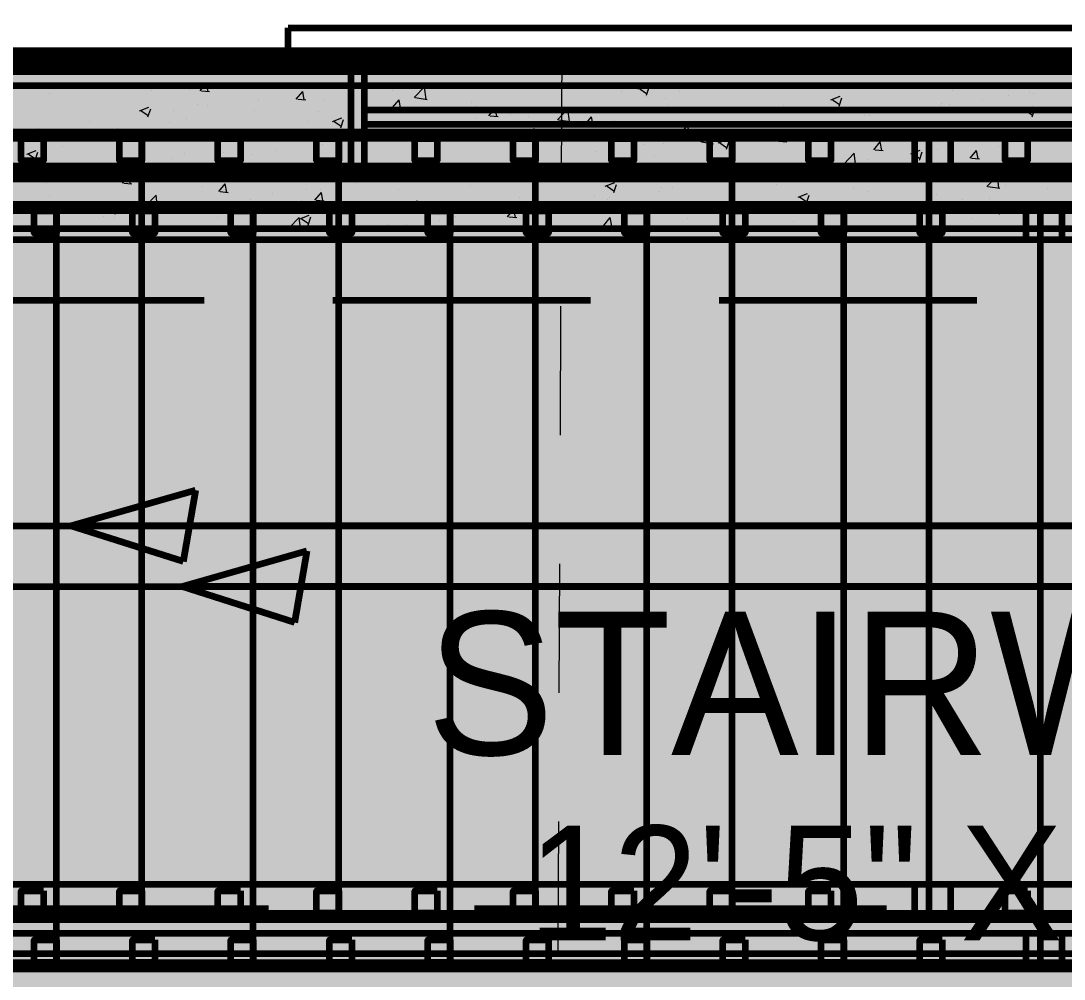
# Model space of a CAD drawing. Header units: inches. Extents: x -355 to 955, y -237 to 947.
# Drawn here: x 372.5 to 430.8, y 344.3 to 397.8 of the extents above; entities that cross this region are included whole.
import ezdxf

# ---------------------------------------------------------------- set-up
doc = ezdxf.new("R2010")
doc.units = ezdxf.units.IN
doc.header["$LTSCALE"] = 96
doc.header["$MEASUREMENT"] = 0
for name, pattern in [('Dash', [0.225, 0.15, -0.075]), ('Dot', [0.15, 0.075, -0.075]), ('ISO08W100', [0.96, 0.48, -0.12, 0.24, -0.12])]:
    doc.linetypes.add(name, pattern=pattern)
for name, color, linetype, lineweight, true_color in [('Cameras-3', 7, 'Continuous', 0, 0x004080), ('Casings_ Exterior-3', 7, 'Continuous', 158, 0x000000), ('Footings-0', 7, 'Dash', 211, 0x000000), ('Room Labels-3', 7, 'Continuous', 158, 0x004080), ('Stairs & Ramps-1', 7, 'Continuous', 211, 0x000000), ('Stairs & Ramps-2', 7, 'Continuous', 211, 0x000000), ('Stairs & Ramps-3', 7, 'Continuous', 211, 0x000000), ('Stairs & Ramps_ Up_Down Arrows-1', 7, 'Continuous', 158, 0x000080), ('Stairs & Ramps_ Up_Down Arrows-2', 7, 'Continuous', 158, 0x000080), ('Stairs & Ramps_ Up_Down Arrows-3', 7, 'Continuous', 158, 0x000080), ('Walls_  Foundation-0', 7, 'Continuous', 211, 0x000000), ('Walls_  Invisible-2', 7, 'ISO08W100', 158, 0x4b4b4b), ('Walls_  Normal-1', 7, 'Continuous', 211, 0x000000), ('Walls_  Normal-2', 7, 'Continuous', 211, 0x000000), ('Walls_  Normal-3', 7, 'Continuous', 211, 0x000000), ('Windows-3', 7, 'Continuous', 158, 0x4b4b4b)]:
    doc.layers.add(name, color=color, linetype=linetype, lineweight=lineweight, true_color=true_color)

msp = doc.modelspace()

# ---------------------------------------------------------------- linework, layer by layer
at = {"layer": 'Cameras-3', "linetype": 'Dot', "transparency": 33554687}
msp.add_line((405.065, 929.077), (401.965, 218.589), dxfattribs=at)
at = {"layer": 'Casings_ Exterior-3', "transparency": 33554687}
for p, q in [((387.453, 395.438), (387.453, 397.438)), ((387.453, 397.438), (472, 397.438))]:
    msp.add_line(p, q, dxfattribs=at)
at = {"layer": 'Footings-0', "transparency": 33554687}
msp.add_line((65.947, 382.219), (641.947, 382.219), dxfattribs=at)
at = {"layer": 'Stairs & Ramps-1', "color": 18, "true_color": 0x000000, "transparency": 33554687}
for p, q in [((374.5, 387.219), (363.5, 387.219)), ((385.5, 387.219), (374.5, 387.219)), ((374.5, 345.219), (374.5, 387.219)), ((396.5, 387.219), (385.5, 387.219)), ((385.5, 345.219), (385.5, 387.219)), ((407.5, 387.219), (396.5, 387.219)), ((396.5, 345.219), (396.5, 387.219)), ((418.5, 387.219), (407.5, 387.219)), ((407.5, 345.219), (407.5, 387.219)), ((429.5, 387.219), (418.5, 387.219)), ((418.5, 345.219), (418.5, 387.219)), ((440.5, 387.219), (429.5, 387.219)), ((429.5, 345.219), (429.5, 387.219)), ((363.5, 345.219), (374.5, 345.219)), ((374.5, 345.219), (385.5, 345.219)), ((385.5, 345.219), (396.5, 345.219)), ((396.5, 345.219), (407.5, 345.219)), ((407.5, 345.219), (418.5, 345.219)), ((418.5, 345.219), (429.5, 345.219)), ((429.5, 345.219), (440.5, 345.219))]:
    msp.add_line(p, q, dxfattribs=at)
for points in [[(507.7, 385.594), (341.5, 385.594), (341.5, 387.594), (507.7, 387.594)], [(374.5, 387.219), (374.5, 385.969), (373.25, 385.969), (373.25, 387.219)], [(380, 387.219), (380, 385.969), (378.75, 385.969), (378.75, 387.219)], [(385.5, 387.219), (385.5, 385.969), (384.25, 385.969), (384.25, 387.219)], [(391, 387.219), (391, 385.969), (389.75, 385.969), (389.75, 387.219)], [(396.5, 387.219), (396.5, 385.969), (395.25, 385.969), (395.25, 387.219)], [(402, 387.219), (402, 385.969), (400.75, 385.969), (400.75, 387.219)], [(407.5, 387.219), (407.5, 385.969), (406.25, 385.969), (406.25, 387.219)], [(413, 387.219), (413, 385.969), (411.75, 385.969), (411.75, 387.219)], [(418.5, 387.219), (418.5, 385.969), (417.25, 385.969), (417.25, 387.219)], [(424, 387.219), (424, 385.969), (422.75, 385.969), (422.75, 387.219)], [(428.7, 385.594), (428.7, 387.594), (430.7, 387.594), (430.7, 385.594)], [(507.7, 344.844), (341.5, 344.844), (341.5, 346.844), (507.7, 346.844)], [(374.5, 346.469), (374.5, 345.219), (373.25, 345.219), (373.25, 346.469)], [(380, 346.469), (380, 345.219), (378.75, 345.219), (378.75, 346.469)], [(385.5, 346.469), (385.5, 345.219), (384.25, 345.219), (384.25, 346.469)], [(391, 346.469), (391, 345.219), (389.75, 345.219), (389.75, 346.469)], [(396.5, 346.469), (396.5, 345.219), (395.25, 345.219), (395.25, 346.469)], [(402, 346.469), (402, 345.219), (400.75, 345.219), (400.75, 346.469)], [(407.5, 346.469), (407.5, 345.219), (406.25, 345.219), (406.25, 346.469)], [(413, 346.469), (413, 345.219), (411.75, 345.219), (411.75, 346.469)], [(418.5, 346.469), (418.5, 345.219), (417.25, 345.219), (417.25, 346.469)], [(424, 346.469), (424, 345.219), (422.75, 345.219), (422.75, 346.469)], [(430.7, 346.844), (430.7, 344.844), (428.7, 344.844), (428.7, 346.844)]]:
    msp.add_lwpolyline(points, close=True, dxfattribs=at)
at = {"layer": 'Stairs & Ramps-1', "color": 7, "true_color": 0xffffff, "transparency": 33554623}
for points in [[(507.7, 387.594), (507.7, 385.594), (507.7, 387.594), (341.5, 385.594)], [(507.7, 387.594), (341.5, 385.594), (507.7, 387.594), (341.5, 387.594)], [(373.25, 387.219), (374.5, 387.219), (373.25, 387.219), (373.25, 385.969)], [(374.5, 387.219), (374.5, 385.969), (374.5, 387.219), (373.25, 385.969)], [(378.75, 387.219), (380, 387.219), (378.75, 387.219), (378.75, 385.969)], [(380, 387.219), (380, 385.969), (380, 387.219), (378.75, 385.969)], [(384.25, 387.219), (385.5, 387.219), (384.25, 387.219), (384.25, 385.969)], [(385.5, 387.219), (385.5, 385.969), (385.5, 387.219), (384.25, 385.969)], [(389.75, 387.219), (391, 387.219), (389.75, 387.219), (389.75, 385.969)], [(391, 387.219), (391, 385.969), (391, 387.219), (389.75, 385.969)], [(395.25, 387.219), (396.5, 387.219), (395.25, 387.219), (395.25, 385.969)], [(396.5, 387.219), (396.5, 385.969), (396.5, 387.219), (395.25, 385.969)], [(400.75, 387.219), (402, 387.219), (400.75, 387.219), (400.75, 385.969)], [(402, 387.219), (402, 385.969), (402, 387.219), (400.75, 385.969)], [(406.25, 387.219), (407.5, 387.219), (406.25, 387.219), (406.25, 385.969)], [(407.5, 387.219), (407.5, 385.969), (407.5, 387.219), (406.25, 385.969)], [(411.75, 387.219), (413, 387.219), (411.75, 387.219), (411.75, 385.969)], [(413, 387.219), (413, 385.969), (413, 387.219), (411.75, 385.969)], [(417.25, 387.219), (418.5, 387.219), (417.25, 387.219), (417.25, 385.969)], [(418.5, 387.219), (418.5, 385.969), (418.5, 387.219), (417.25, 385.969)], [(422.75, 387.219), (424, 387.219), (422.75, 387.219), (422.75, 385.969)], [(424, 387.219), (424, 385.969), (424, 387.219), (422.75, 385.969)], [(430.7, 385.594), (428.7, 385.594), (430.7, 385.594), (430.7, 387.594)], [(428.7, 385.594), (428.7, 387.594), (428.7, 385.594), (430.7, 387.594)], [(507.7, 346.844), (507.7, 344.844), (507.7, 346.844), (341.5, 344.844)], [(507.7, 346.844), (341.5, 344.844), (507.7, 346.844), (341.5, 346.844)], [(373.25, 346.469), (374.5, 346.469), (373.25, 346.469), (373.25, 345.219)], [(374.5, 346.469), (374.5, 345.219), (374.5, 346.469), (373.25, 345.219)], [(378.75, 346.469), (380, 346.469), (378.75, 346.469), (378.75, 345.219)], [(380, 346.469), (380, 345.219), (380, 346.469), (378.75, 345.219)], [(384.25, 346.469), (385.5, 346.469), (384.25, 346.469), (384.25, 345.219)], [(385.5, 346.469), (385.5, 345.219), (385.5, 346.469), (384.25, 345.219)], [(389.75, 346.469), (391, 346.469), (389.75, 346.469), (389.75, 345.219)], [(391, 346.469), (391, 345.219), (391, 346.469), (389.75, 345.219)], [(395.25, 346.469), (396.5, 346.469), (395.25, 346.469), (395.25, 345.219)], [(396.5, 346.469), (396.5, 345.219), (396.5, 346.469), (395.25, 345.219)], [(400.75, 346.469), (402, 346.469), (400.75, 346.469), (400.75, 345.219)], [(402, 346.469), (402, 345.219), (402, 346.469), (400.75, 345.219)], [(406.25, 346.469), (407.5, 346.469), (406.25, 346.469), (406.25, 345.219)], [(407.5, 346.469), (407.5, 345.219), (407.5, 346.469), (406.25, 345.219)], [(411.75, 346.469), (413, 346.469), (411.75, 346.469), (411.75, 345.219)], [(413, 346.469), (413, 345.219), (413, 346.469), (411.75, 345.219)], [(417.25, 346.469), (418.5, 346.469), (417.25, 346.469), (417.25, 345.219)], [(418.5, 346.469), (418.5, 345.219), (418.5, 346.469), (417.25, 345.219)], [(422.75, 346.469), (424, 346.469), (422.75, 346.469), (422.75, 345.219)], [(424, 346.469), (424, 345.219), (424, 346.469), (422.75, 345.219)], [(428.7, 346.844), (430.7, 346.844), (428.7, 346.844), (428.7, 344.844)], [(430.7, 346.844), (430.7, 344.844), (430.7, 346.844), (428.7, 344.844)]]:
    msp.add_solid(points, dxfattribs=at)
at = {"layer": 'Stairs & Ramps-1', "color": 7, "true_color": 0xffffff, "transparency": 33554687}
for points in [[(363.5, 345.219), (363.5, 387.219), (374.5, 345.219), (374.5, 387.219)], [(374.5, 345.219), (374.5, 387.219), (385.5, 345.219), (385.5, 387.219)], [(385.5, 345.219), (385.5, 387.219), (396.5, 345.219), (396.5, 387.219)], [(396.5, 345.219), (396.5, 387.219), (407.5, 345.219), (407.5, 387.219)], [(407.5, 345.219), (407.5, 387.219), (418.5, 345.219), (418.5, 387.219)], [(418.5, 345.219), (418.5, 387.219), (429.5, 345.219), (429.5, 387.219)], [(429.5, 345.219), (429.5, 387.219), (440.5, 345.219), (440.5, 387.219)]]:
    msp.add_solid(points, dxfattribs=at)
at = {"layer": 'Stairs & Ramps-2', "color": 18, "true_color": 0x000000, "transparency": 33554687}
for p, q in [((379.275, 391.25), (368.275, 391.25)), ((390.275, 391.25), (379.275, 391.25)), ((379.275, 347.969), (379.275, 391.25)), ((401.275, 391.25), (390.275, 391.25)), ((390.275, 347.969), (390.275, 391.25)), ((412.275, 391.25), (401.275, 391.25)), ((401.275, 347.969), (401.275, 391.25)), ((423.275, 391.25), (412.275, 391.25)), ((412.275, 347.969), (412.275, 391.25)), ((434.275, 391.25), (423.275, 391.25)), ((423.275, 347.969), (423.275, 391.25)), ((374.5, 387.219), (363.5, 387.219)), ((385.5, 387.219), (374.5, 387.219)), ((374.5, 348.218), (374.5, 387.219)), ((396.5, 387.219), (385.5, 387.219)), ((385.5, 348.218), (385.5, 387.219)), ((407.5, 387.219), (396.5, 387.219)), ((396.5, 348.218), (396.5, 387.219)), ((418.5, 387.219), (407.5, 387.219)), ((407.5, 348.218), (407.5, 387.219)), ((429.5, 387.219), (418.5, 387.219)), ((418.5, 348.218), (418.5, 387.219)), ((440.5, 387.219), (429.5, 387.219)), ((429.5, 348.218), (429.5, 387.219)), ((368.275, 347.969), (379.275, 347.969)), ((379.275, 347.969), (390.275, 347.969)), ((390.275, 347.969), (401.275, 347.969)), ((401.275, 347.969), (412.275, 347.969)), ((412.275, 347.969), (423.275, 347.969)), ((423.275, 347.969), (434.275, 347.969))]:
    msp.add_line(p, q, dxfattribs=at)
for points in [[(501.475, 389.625), (346.275, 389.625), (346.275, 391.625), (501.475, 391.625)], [(422.475, 389.625), (422.475, 391.625), (424.475, 391.625), (424.475, 389.625)], [(373.775, 391.25), (373.775, 390), (372.525, 390), (372.525, 391.25)], [(379.275, 391.25), (379.275, 390), (378.025, 390), (378.025, 391.25)], [(384.775, 391.25), (384.775, 390), (383.525, 390), (383.525, 391.25)], [(390.275, 391.25), (390.275, 390), (389.025, 390), (389.025, 391.25)], [(395.775, 391.25), (395.775, 390), (394.525, 390), (394.525, 391.25)], [(401.275, 391.25), (401.275, 390), (400.025, 390), (400.025, 391.25)], [(406.775, 391.25), (406.775, 390), (405.525, 390), (405.525, 391.25)], [(412.275, 391.25), (412.275, 390), (411.025, 390), (411.025, 391.25)], [(417.775, 391.25), (417.775, 390), (416.525, 390), (416.525, 391.25)], [(428.775, 391.25), (428.775, 390), (427.525, 390), (427.525, 391.25)], [(374.5, 387.219), (374.5, 385.969), (373.25, 385.969), (373.25, 387.219)], [(380, 387.219), (380, 385.969), (378.75, 385.969), (378.75, 387.219)], [(385.5, 387.219), (385.5, 385.969), (384.25, 385.969), (384.25, 387.219)], [(391, 387.219), (391, 385.969), (389.75, 385.969), (389.75, 387.219)], [(396.5, 387.219), (396.5, 385.969), (395.25, 385.969), (395.25, 387.219)], [(402, 387.219), (402, 385.969), (400.75, 385.969), (400.75, 387.219)], [(407.5, 387.219), (407.5, 385.969), (406.25, 385.969), (406.25, 387.219)], [(413, 387.219), (413, 385.969), (411.75, 385.969), (411.75, 387.219)], [(418.5, 387.219), (418.5, 385.969), (417.25, 385.969), (417.25, 387.219)], [(424, 387.219), (424, 385.969), (422.75, 385.969), (422.75, 387.219)], [(428.7, 385.594), (428.7, 387.594), (430.7, 387.594), (430.7, 385.594)], [(501.475, 347.594), (346.275, 347.594), (346.275, 349.594), (501.475, 349.594)], [(424.475, 349.594), (424.475, 347.594), (422.475, 347.594), (422.475, 349.594)], [(373.775, 349.219), (373.775, 347.969), (372.525, 347.969), (372.525, 349.219)], [(379.275, 349.219), (379.275, 347.969), (378.025, 347.969), (378.025, 349.219)], [(384.775, 349.219), (384.775, 347.969), (383.525, 347.969), (383.525, 349.219)], [(390.275, 349.219), (390.275, 347.969), (389.025, 347.969), (389.025, 349.219)], [(395.775, 349.219), (395.775, 347.969), (394.525, 347.969), (394.525, 349.219)], [(401.275, 349.219), (401.275, 347.969), (400.025, 347.969), (400.025, 349.219)], [(406.775, 349.219), (406.775, 347.969), (405.525, 347.969), (405.525, 349.219)], [(412.275, 349.219), (412.275, 347.969), (411.025, 347.969), (411.025, 349.219)], [(417.775, 349.219), (417.775, 347.969), (416.525, 347.969), (416.525, 349.219)], [(428.775, 349.219), (428.775, 347.969), (427.525, 347.969), (427.525, 349.219)]]:
    msp.add_lwpolyline(points, close=True, dxfattribs=at)
for points in [[(342.2, 387.594), (478.501, 387.594)], [(478.501, 385.594), (342.2, 385.594)]]:
    msp.add_lwpolyline(points, dxfattribs=at)
at = {"layer": 'Stairs & Ramps-2', "color": 7, "true_color": 0xffffff, "transparency": 33554623}
for points in [[(501.475, 391.625), (501.475, 389.625), (501.475, 391.625), (346.275, 389.625)], [(501.475, 391.625), (346.275, 389.625), (501.475, 391.625), (346.275, 391.625)], [(424.475, 389.625), (422.475, 389.625), (424.475, 389.625), (424.475, 391.625)], [(422.475, 389.625), (422.475, 391.625), (422.475, 389.625), (424.475, 391.625)], [(372.525, 391.25), (373.775, 391.25), (372.525, 391.25), (372.525, 390)], [(373.775, 391.25), (373.775, 390), (373.775, 391.25), (372.525, 390)], [(378.025, 391.25), (379.275, 391.25), (378.025, 391.25), (378.025, 390)], [(379.275, 391.25), (379.275, 390), (379.275, 391.25), (378.025, 390)], [(383.525, 391.25), (384.775, 391.25), (383.525, 391.25), (383.525, 390)], [(384.775, 391.25), (384.775, 390), (384.775, 391.25), (383.525, 390)], [(389.025, 391.25), (390.275, 391.25), (389.025, 391.25), (389.025, 390)], [(390.275, 391.25), (390.275, 390), (390.275, 391.25), (389.025, 390)], [(394.525, 391.25), (395.775, 391.25), (394.525, 391.25), (394.525, 390)], [(395.775, 391.25), (395.775, 390), (395.775, 391.25), (394.525, 390)], [(400.025, 391.25), (401.275, 391.25), (400.025, 391.25), (400.025, 390)], [(401.275, 391.25), (401.275, 390), (401.275, 391.25), (400.025, 390)], [(405.525, 391.25), (406.775, 391.25), (405.525, 391.25), (405.525, 390)], [(406.775, 391.25), (406.775, 390), (406.775, 391.25), (405.525, 390)], [(411.025, 391.25), (412.275, 391.25), (411.025, 391.25), (411.025, 390)], [(412.275, 391.25), (412.275, 390), (412.275, 391.25), (411.025, 390)], [(416.525, 391.25), (417.775, 391.25), (416.525, 391.25), (416.525, 390)], [(417.775, 391.25), (417.775, 390), (417.775, 391.25), (416.525, 390)], [(427.525, 391.25), (428.775, 391.25), (427.525, 391.25), (427.525, 390)], [(428.775, 391.25), (428.775, 390), (428.775, 391.25), (427.525, 390)], [(478.501, 387.243), (342.2, 385.603), (478.501, 387.594), (342.2, 387.594)], [(478.501, 385.594), (342.2, 385.594), (478.501, 387.243), (342.2, 385.603)], [(373.25, 387.219), (374.5, 387.219), (373.25, 387.219), (373.25, 385.969)], [(374.5, 387.219), (374.5, 385.969), (374.5, 387.219), (373.25, 385.969)], [(378.75, 387.219), (380, 387.219), (378.75, 387.219), (378.75, 385.969)], [(380, 387.219), (380, 385.969), (380, 387.219), (378.75, 385.969)], [(384.25, 387.219), (385.5, 387.219), (384.25, 387.219), (384.25, 385.969)], [(385.5, 387.219), (385.5, 385.969), (385.5, 387.219), (384.25, 385.969)], [(389.75, 387.219), (391, 387.219), (389.75, 387.219), (389.75, 385.969)], [(391, 387.219), (391, 385.969), (391, 387.219), (389.75, 385.969)], [(395.25, 387.219), (396.5, 387.219), (395.25, 387.219), (395.25, 385.969)], [(396.5, 387.219), (396.5, 385.969), (396.5, 387.219), (395.25, 385.969)], [(400.75, 387.219), (402, 387.219), (400.75, 387.219), (400.75, 385.969)], [(402, 387.219), (402, 385.969), (402, 387.219), (400.75, 385.969)], [(406.25, 387.219), (407.5, 387.219), (406.25, 387.219), (406.25, 385.969)], [(407.5, 387.219), (407.5, 385.969), (407.5, 387.219), (406.25, 385.969)], [(411.75, 387.219), (413, 387.219), (411.75, 387.219), (411.75, 385.969)], [(413, 387.219), (413, 385.969), (413, 387.219), (411.75, 385.969)], [(417.25, 387.219), (418.5, 387.219), (417.25, 387.219), (417.25, 385.969)], [(418.5, 387.219), (418.5, 385.969), (418.5, 387.219), (417.25, 385.969)], [(422.75, 387.219), (424, 387.219), (422.75, 387.219), (422.75, 385.969)], [(424, 387.219), (424, 385.969), (424, 387.219), (422.75, 385.969)], [(430.7, 385.594), (428.7, 385.594), (430.7, 385.594), (430.7, 387.594)], [(428.7, 385.594), (428.7, 387.594), (428.7, 385.594), (430.7, 387.594)], [(501.475, 349.594), (501.475, 347.594), (501.475, 349.594), (346.275, 347.594)], [(501.475, 349.594), (346.275, 347.594), (501.475, 349.594), (346.275, 349.594)], [(422.475, 349.594), (424.475, 349.594), (422.475, 349.594), (422.475, 347.594)], [(424.475, 349.594), (424.475, 347.594), (424.475, 349.594), (422.475, 347.594)], [(372.525, 349.219), (373.775, 349.219), (372.525, 349.219), (372.525, 347.969)], [(373.775, 349.219), (373.775, 347.969), (373.775, 349.219), (372.525, 347.969)], [(378.025, 349.219), (379.275, 349.219), (378.025, 349.219), (378.025, 347.969)], [(379.275, 349.219), (379.275, 347.969), (379.275, 349.219), (378.025, 347.969)], [(383.525, 349.219), (384.775, 349.219), (383.525, 349.219), (383.525, 347.969)], [(384.775, 349.219), (384.775, 347.969), (384.775, 349.219), (383.525, 347.969)], [(389.025, 349.219), (390.275, 349.219), (389.025, 349.219), (389.025, 347.969)], [(390.275, 349.219), (390.275, 347.969), (390.275, 349.219), (389.025, 347.969)], [(394.525, 349.219), (395.775, 349.219), (394.525, 349.219), (394.525, 347.969)], [(395.775, 349.219), (395.775, 347.969), (395.775, 349.219), (394.525, 347.969)], [(400.025, 349.219), (401.275, 349.219), (400.025, 349.219), (400.025, 347.969)], [(401.275, 349.219), (401.275, 347.969), (401.275, 349.219), (400.025, 347.969)], [(405.525, 349.219), (406.775, 349.219), (405.525, 349.219), (405.525, 347.969)], [(406.775, 349.219), (406.775, 347.969), (406.775, 349.219), (405.525, 347.969)], [(411.025, 349.219), (412.275, 349.219), (411.025, 349.219), (411.025, 347.969)], [(412.275, 349.219), (412.275, 347.969), (412.275, 349.219), (411.025, 347.969)], [(416.525, 349.219), (417.775, 349.219), (416.525, 349.219), (416.525, 347.969)], [(417.775, 349.219), (417.775, 347.969), (417.775, 349.219), (416.525, 347.969)], [(427.525, 349.219), (428.775, 349.219), (427.525, 349.219), (427.525, 347.969)], [(428.775, 349.219), (428.775, 347.969), (428.775, 349.219), (427.525, 347.969)]]:
    msp.add_solid(points, dxfattribs=at)
at = {"layer": 'Stairs & Ramps-2', "color": 7, "true_color": 0xffffff, "transparency": 33554687}
for points in [[(368.275, 347.969), (368.275, 391.25), (379.275, 347.969), (379.275, 391.25)], [(379.275, 347.969), (379.275, 391.25), (390.275, 347.969), (390.275, 391.25)], [(390.275, 347.969), (390.275, 391.25), (401.275, 347.969), (401.275, 391.25)], [(401.275, 347.969), (401.275, 391.25), (412.275, 347.969), (412.275, 391.25)], [(412.275, 347.969), (412.275, 391.25), (423.275, 347.969), (423.275, 391.25)], [(423.275, 347.969), (423.275, 391.25), (434.275, 347.969), (434.275, 391.25)], [(363.5, 348.218), (363.5, 387.219), (374.5, 348.218), (374.5, 387.219)], [(374.5, 348.218), (374.5, 387.219), (385.5, 348.218), (385.5, 387.219)], [(385.5, 348.218), (385.5, 387.219), (396.5, 348.218), (396.5, 387.219)], [(396.5, 348.218), (396.5, 387.219), (407.5, 348.218), (407.5, 387.219)], [(407.5, 348.218), (407.5, 387.219), (418.5, 348.218), (418.5, 387.219)], [(418.5, 348.218), (418.5, 387.219), (429.5, 348.218), (429.5, 387.219)], [(429.5, 348.218), (429.5, 387.219), (440.5, 348.218), (440.5, 387.219)]]:
    msp.add_solid(points, dxfattribs=at)
at = {"layer": 'Stairs & Ramps-3', "color": 18, "true_color": 0x000000, "transparency": 33554687}
for p, q in [((379.275, 347.969), (379.275, 389.001)), ((390.275, 347.969), (390.275, 389.001)), ((401.275, 347.969), (401.275, 389.001)), ((412.275, 347.969), (412.275, 389.001)), ((423.275, 347.969), (423.275, 389.001)), ((368.275, 347.969), (379.275, 347.969)), ((379.275, 347.969), (390.275, 347.969)), ((390.275, 347.969), (401.275, 347.969)), ((401.275, 347.969), (412.275, 347.969)), ((412.275, 347.969), (423.275, 347.969)), ((423.275, 347.969), (434.275, 347.969))]:
    msp.add_line(p, q, dxfattribs=at)
msp.add_lwpolyline([(494.126, 347.594), (346.275, 347.594), (346.275, 349.594), (494.126, 349.594)], dxfattribs=at)
for points in [[(424.475, 349.594), (424.475, 347.594), (422.475, 347.594), (422.475, 349.594)], [(373.775, 349.219), (373.775, 347.969), (372.525, 347.969), (372.525, 349.219)], [(379.275, 349.219), (379.275, 347.969), (378.025, 347.969), (378.025, 349.219)], [(384.775, 349.219), (384.775, 347.969), (383.525, 347.969), (383.525, 349.219)], [(390.275, 349.219), (390.275, 347.969), (389.025, 347.969), (389.025, 349.219)], [(395.775, 349.219), (395.775, 347.969), (394.525, 347.969), (394.525, 349.219)], [(401.275, 349.219), (401.275, 347.969), (400.025, 347.969), (400.025, 349.219)], [(406.775, 349.219), (406.775, 347.969), (405.525, 347.969), (405.525, 349.219)], [(412.275, 349.219), (412.275, 347.969), (411.025, 347.969), (411.025, 349.219)], [(417.775, 349.219), (417.775, 347.969), (416.525, 347.969), (416.525, 349.219)], [(428.775, 349.219), (428.775, 347.969), (427.525, 347.969), (427.525, 349.219)]]:
    msp.add_lwpolyline(points, close=True, dxfattribs=at)
at = {"layer": 'Stairs & Ramps-3', "color": 7, "true_color": 0xffffff, "transparency": 33554687}
for points in [[(368.275, 347.969), (368.275, 389.001), (379.275, 347.969), (379.275, 389.001)], [(379.275, 347.969), (379.275, 389.001), (390.275, 347.969), (390.275, 389.001)], [(390.275, 347.969), (390.275, 389.001), (401.275, 347.969), (401.275, 389.001)], [(401.275, 347.969), (401.275, 389.001), (412.275, 347.969), (412.275, 389.001)], [(412.275, 347.969), (412.275, 389.001), (423.275, 347.969), (423.275, 389.001)], [(423.275, 347.969), (423.275, 389.001), (434.275, 347.969), (434.275, 389.001)]]:
    msp.add_solid(points, dxfattribs=at)
at = {"layer": 'Stairs & Ramps-3', "color": 7, "true_color": 0xffffff, "transparency": 33554623}
for points in [[(494.126, 349.5), (346.275, 347.594), (494.126, 349.594), (346.275, 349.594)], [(494.126, 347.594), (346.275, 347.594), (494.126, 347.594), (494.126, 349.5)], [(422.475, 349.594), (424.475, 349.594), (422.475, 349.594), (422.475, 347.594)], [(424.475, 349.594), (424.475, 347.594), (424.475, 349.594), (422.475, 347.594)], [(372.525, 349.219), (373.775, 349.219), (372.525, 349.219), (372.525, 347.969)], [(373.775, 349.219), (373.775, 347.969), (373.775, 349.219), (372.525, 347.969)], [(378.025, 349.219), (379.275, 349.219), (378.025, 349.219), (378.025, 347.969)], [(379.275, 349.219), (379.275, 347.969), (379.275, 349.219), (378.025, 347.969)], [(383.525, 349.219), (384.775, 349.219), (383.525, 349.219), (383.525, 347.969)], [(384.775, 349.219), (384.775, 347.969), (384.775, 349.219), (383.525, 347.969)], [(389.025, 349.219), (390.275, 349.219), (389.025, 349.219), (389.025, 347.969)], [(390.275, 349.219), (390.275, 347.969), (390.275, 349.219), (389.025, 347.969)], [(394.525, 349.219), (395.775, 349.219), (394.525, 349.219), (394.525, 347.969)], [(395.775, 349.219), (395.775, 347.969), (395.775, 349.219), (394.525, 347.969)], [(400.025, 349.219), (401.275, 349.219), (400.025, 349.219), (400.025, 347.969)], [(401.275, 349.219), (401.275, 347.969), (401.275, 349.219), (400.025, 347.969)], [(405.525, 349.219), (406.775, 349.219), (405.525, 349.219), (405.525, 347.969)], [(406.775, 349.219), (406.775, 347.969), (406.775, 349.219), (405.525, 347.969)], [(411.025, 349.219), (412.275, 349.219), (411.025, 349.219), (411.025, 347.969)], [(412.275, 349.219), (412.275, 347.969), (412.275, 349.219), (411.025, 347.969)], [(416.525, 349.219), (417.775, 349.219), (416.525, 349.219), (416.525, 347.969)], [(417.775, 349.219), (417.775, 347.969), (417.775, 349.219), (416.525, 347.969)], [(427.525, 349.219), (428.775, 349.219), (427.525, 349.219), (427.525, 347.969)], [(428.775, 349.219), (428.775, 347.969), (428.775, 349.219), (427.525, 347.969)]]:
    msp.add_solid(points, dxfattribs=at)
at = {"layer": 'Stairs & Ramps_ Up_Down Arrows-1', "color": 176, "true_color": 0x000080, "transparency": 33554687}
for p, q in [((381.5, 366.219), (388.5, 368.219)), ((388.5, 368.219), (387.8, 364.219)), ((387.8, 364.219), (381.5, 366.219))]:
    msp.add_line(p, q, dxfattribs=at)
at = {"layer": 'Stairs & Ramps_ Up_Down Arrows-1', "transparency": 33554687}
msp.add_line((484.5, 366.219), (381.5, 366.219), dxfattribs=at)
at = {"layer": 'Stairs & Ramps_ Up_Down Arrows-1', "color": 7, "true_color": 0xffffff, "transparency": 33554687}
msp.add_solid([(381.5, 366.219), (388.5, 368.219), (381.5, 366.219), (387.8, 364.219)], dxfattribs=at)
at = {"layer": 'Stairs & Ramps_ Up_Down Arrows-2', "color": 176, "true_color": 0x000080, "transparency": 33554687}
for p, q in [((375.275, 369.61), (382.275, 371.61)), ((382.275, 371.61), (381.575, 367.61)), ((381.575, 367.61), (375.275, 369.61))]:
    msp.add_line(p, q, dxfattribs=at)
at = {"layer": 'Stairs & Ramps_ Up_Down Arrows-2', "transparency": 33554687}
for p, q in [((478.275, 369.61), (375.275, 369.61)), ((363.5, 366.219), (466.5, 366.219))]:
    msp.add_line(p, q, dxfattribs=at)
at = {"layer": 'Stairs & Ramps_ Up_Down Arrows-2', "color": 7, "true_color": 0xffffff, "transparency": 33554687}
msp.add_solid([(375.275, 369.61), (382.275, 371.61), (375.275, 369.61), (381.575, 367.61)], dxfattribs=at)
at = {"layer": 'Stairs & Ramps_ Up_Down Arrows-3', "transparency": 33554687}
msp.add_line((368.275, 369.61), (471.275, 369.61), dxfattribs=at)
at = {"layer": 'Walls_  Foundation-0', "color": 18, "linetype": 'Continuous', "lineweight": 211, "true_color": 0x000000, "transparency": 33554687}
for p, q in [((61.947, 394.219), (645.947, 394.219)), ((61.947, 386.219), (645.947, 386.219))]:
    msp.add_line(p, q, dxfattribs=at)
at = {"layer": 'Walls_  Foundation-0', "color": 252, "lineweight": 9, "true_color": 0x969696, "transparency": 33554687}
for p, q in [((382.523, 393.928), (382.767, 394.219)), ((382.971, 393.889), (382.91, 394.219)), ((407, 394.025), (407.506, 394.219)), ((374.1, 393.767), (374.1, 393.767)), ((377.654, 394.136), (377.654, 394.136)), ((379.789, 393.947), (379.789, 393.947)), ((381.949, 393.984), (381.949, 393.984)), ((382.6, 393.928), (383.048, 393.889)), ((387.903, 393.457), (388.265, 393.888)), ((388.351, 393.418), (388.265, 393.888)), ((390.518, 394.08), (390.518, 394.08)), ((393.292, 393.932), (393.292, 393.932)), ((394.494, 393.542), (395.078, 394.151)), ((395.161, 393.439), (395.078, 394.151)), ((406.057, 393.88), (406.057, 393.88)), ((407.1, 394.025), (407.473, 393.773)), ((407.461, 393.91), (407.461, 393.91)), ((407.473, 393.673), (407.625, 394.127)), ((409.333, 393.856), (409.333, 393.856)), ((412.418, 394.048), (412.418, 394.048)), ((417.778, 393.424), (418.303, 393.626)), ((424.582, 393.963), (424.582, 393.963)), ((427.716, 393.651), (427.716, 393.651)), ((428.877, 393.811), (428.877, 393.811)), ((429.111, 393.76), (429.111, 393.76)), ((382.381, 393.152), (382.381, 393.152)), ((382.941, 393.082), (382.941, 393.082)), ((385.782, 393.456), (385.782, 393.456)), ((387.98, 393.457), (388.428, 393.418)), ((389.438, 393.403), (389.438, 393.403)), ((393.283, 392.986), (393.645, 393.417)), ((393.731, 392.947), (393.645, 393.417)), ((394.548, 393.542), (395.215, 393.439)), ((397.697, 393.286), (397.697, 393.286)), ((398.002, 393.06), (398.002, 393.06)), ((407.455, 393.61), (407.455, 393.61)), ((408.524, 393.486), (408.524, 393.486)), ((408.649, 393.085), (408.649, 393.085)), ((415.124, 393.113), (415.124, 393.113)), ((417.879, 393.424), (418.252, 393.172)), ((418.252, 393.071), (418.404, 393.525)), ((423.862, 393.122), (423.862, 393.122)), ((423.964, 393.219), (423.964, 393.219)), ((424.392, 393.14), (424.392, 393.14)), ((426.27, 393.386), (426.27, 393.386)), ((379.143, 392.808), (379.668, 393.01)), ((379.24, 392.808), (379.613, 392.556)), ((379.613, 392.459), (379.765, 392.913)), ((381.063, 392.836), (381.063, 392.836)), ((385.544, 392.841), (385.544, 392.841)), ((389.16, 392.739), (389.16, 392.739)), ((393.36, 392.986), (393.808, 392.947)), ((398.663, 392.515), (399.025, 392.946)), ((398.74, 392.515), (399.188, 392.476)), ((399.111, 392.476), (399.025, 392.946)), ((399.878, 392.612), (399.878, 392.612)), ((400.882, 392.477), (400.882, 392.477)), ((402.498, 392.301), (403.082, 392.91)), ((402.719, 392.986), (402.719, 392.986)), ((403.165, 392.198), (403.082, 392.91)), ((404.043, 392.044), (404.405, 392.475)), ((404.491, 392.005), (404.405, 392.475)), ((404.736, 393.006), (404.736, 393.006)), ((415.428, 392.672), (415.428, 392.672)), ((419.418, 392.961), (419.418, 392.961)), ((419.656, 392.516), (419.656, 392.516)), ((419.968, 392.56), (419.968, 392.56)), ((428.556, 392.823), (429.081, 393.025)), ((428.658, 392.823), (429.031, 392.571)), ((429.031, 392.469), (429.183, 392.923)), ((376.327, 392.212), (376.327, 392.212)), ((380.8, 392.145), (380.8, 392.145)), ((381.756, 392.361), (381.756, 392.361)), ((388.543, 392.21), (388.543, 392.21)), ((389.921, 392.207), (390.446, 392.409)), ((390.019, 392.207), (390.392, 391.955)), ((390.392, 391.857), (390.544, 392.311)), ((391.752, 391.944), (391.752, 391.944)), ((396.988, 391.915), (396.988, 391.915)), ((398, 392.366), (398, 392.366)), ((402.552, 392.301), (403.219, 392.198)), ((404.12, 392.044), (404.568, 392.005)), ((405.664, 392.263), (405.664, 392.263)), ((407.068, 392.078), (407.068, 392.078)), ((409.423, 391.573), (409.785, 392.004)), ((409.871, 391.534), (409.785, 392.004)), ((409.959, 392.111), (409.959, 392.111)), ((414.937, 391.896), (414.937, 391.896)), ((416.18, 392.08), (416.18, 392.08)), ((416.815, 392.142), (416.815, 392.142)), ((418.02, 391.877), (418.02, 391.877)), ((373.486, 391.838), (373.486, 391.838)), ((377.902, 391.832), (377.902, 391.832)), ((379.084, 391.36), (379.084, 391.36)), ((390.423, 391.368), (390.423, 391.368)), ((393.2, 391.435), (393.2, 391.435)), ((393.264, 391.742), (393.264, 391.742)), ((396.206, 391.413), (396.206, 391.413)), ((398.531, 391.531), (398.531, 391.531)), ((400.699, 391.606), (401.224, 391.808)), ((400.798, 391.606), (401.171, 391.354)), ((401.171, 391.255), (401.323, 391.709)), ((409.5, 391.573), (409.948, 391.534)), ((410.502, 391.06), (411.086, 391.669)), ((411.169, 390.957), (411.086, 391.669)), ((412.326, 391.551), (412.326, 391.551)), ((414.803, 391.102), (415.165, 391.533)), ((415.251, 391.063), (415.165, 391.533)), ((424.799, 391.464), (424.799, 391.464)), ((374.008, 391.27), (374.008, 391.27)), ((374.855, 390.803), (374.855, 390.803)), ((388.545, 391.122), (388.545, 391.122)), ((389.346, 390.906), (389.346, 390.906)), ((390.171, 390.937), (390.171, 390.937)), ((400.5, 391.261), (400.5, 391.261)), ((401.123, 390.736), (401.123, 390.736)), ((407.36, 390.898), (407.36, 390.898)), ((408.432, 390.989), (408.432, 390.989)), ((410.201, 391.272), (410.201, 391.272)), ((410.556, 391.06), (411.223, 390.957)), ((411.477, 391.005), (412.002, 391.207)), ((411.577, 391.005), (411.95, 390.753)), ((411.95, 390.653), (412.102, 391.107)), ((414.88, 391.102), (415.328, 391.063)), ((416.438, 390.87), (416.438, 390.87)), ((420.183, 390.631), (420.545, 391.062)), ((420.631, 390.592), (420.545, 391.062)), ((426.012, 391.187), (426.012, 391.187)), ((427.138, 390.802), (427.138, 390.802)), ((427.624, 391.154), (427.624, 391.154)), ((372.842, 390.389), (373.367, 390.591)), ((372.938, 390.389), (373.311, 390.137)), ((373.311, 390.041), (373.463, 390.495)), ((380.968, 390.124), (380.968, 390.124)), ((381.634, 390.39), (381.634, 390.39)), ((383.809, 390.498), (383.809, 390.498)), ((385.452, 390.344), (385.452, 390.344)), ((386.747, 390.563), (386.747, 390.563)), ((391.041, 390.411), (391.041, 390.411)), ((404.644, 390.509), (404.644, 390.509)), ((405.482, 390.652), (405.482, 390.652)), ((407.902, 390.323), (407.902, 390.323)), ((416.553, 390.337), (416.553, 390.337)), ((418.506, 389.819), (419.09, 390.428)), ((419.173, 389.716), (419.09, 390.428)), ((420.26, 390.631), (420.708, 390.592)), ((422.255, 390.404), (422.78, 390.606)), ((422.356, 390.404), (422.729, 390.152)), ((422.419, 390.182), (422.419, 390.182)), ((422.729, 390.051), (422.881, 390.505)), ((423.77, 390.625), (423.77, 390.625)), ((424.297, 390.428), (424.297, 390.428)), ((425.563, 390.16), (425.925, 390.591)), ((425.64, 390.16), (426.088, 390.121)), ((426.011, 390.121), (425.925, 390.591)), ((427.391, 390.669), (427.391, 390.669)), ((372.804, 389.228), (373.166, 389.659)), ((373.252, 389.189), (373.166, 389.659)), ((373.274, 389.796), (373.274, 389.796)), ((377.288, 389.713), (377.288, 389.713)), ((379.09, 389.878), (379.09, 389.878)), ((381.582, 389.561), (381.582, 389.561)), ((381.664, 389.864), (381.664, 389.864)), ((383.62, 389.788), (384.145, 389.99)), ((383.717, 389.788), (384.09, 389.536)), ((384.09, 389.439), (384.242, 389.893)), ((384.226, 389.595), (384.226, 389.595)), ((397.905, 389.654), (397.905, 389.654)), ((399.542, 389.729), (399.542, 389.729)), ((400.746, 390.028), (400.746, 390.028)), ((400.79, 389.98), (400.79, 389.98)), ((416.088, 389.583), (416.088, 389.583)), ((417.683, 389.558), (417.683, 389.558)), ((418.56, 389.819), (419.227, 389.716)), ((419.876, 390.063), (419.876, 390.063)), ((424.216, 389.54), (424.216, 389.54)), ((425.81, 389.662), (425.81, 389.662)), ((372.88, 389.228), (373.328, 389.189)), ((374.354, 389.254), (374.354, 389.254)), ((377.81, 389.335), (377.81, 389.335)), ((378.184, 388.757), (378.546, 389.188)), ((378.632, 388.718), (378.546, 389.188)), ((391.005, 389.182), (391.005, 389.182)), ((394.398, 389.187), (394.923, 389.389)), ((394.496, 389.187), (394.869, 388.935)), ((394.869, 388.837), (395.021, 389.291)), ((396.027, 389.408), (396.027, 389.408)), ((396.896, 389.418), (396.896, 389.418)), ((407.094, 389.487), (407.094, 389.487)), ((410.494, 389.528), (410.494, 389.528)), ((412.234, 389.054), (412.234, 389.054)), ((414.842, 389.184), (414.842, 389.184)), ((417.273, 389.115), (417.273, 389.115)), ((426.51, 388.578), (427.094, 389.187)), ((427.177, 388.475), (427.094, 389.187)), ((428.51, 389.388), (428.51, 389.388)), ((373.916, 388.773), (373.916, 388.773)), ((378.26, 388.757), (378.708, 388.718)), ((382.645, 388.588), (382.645, 388.588)), ((383.564, 388.286), (383.926, 388.717)), ((384.012, 388.247), (383.926, 388.717)), ((388.45, 388.41), (388.45, 388.41)), ((389.254, 388.409), (389.254, 388.409)), ((391.291, 388.784), (391.291, 388.784)), ((393.108, 388.938), (393.108, 388.938)), ((393.597, 388.387), (393.597, 388.387)), ((397.635, 388.637), (397.635, 388.637)), ((405.176, 388.586), (405.701, 388.788)), ((405.275, 388.586), (405.648, 388.334)), ((405.648, 388.235), (405.8, 388.689)), ((408.34, 388.492), (408.34, 388.492)), ((408.913, 388.521), (408.913, 388.521)), ((412.964, 388.938), (412.964, 388.938)), ((414.757, 388.69), (414.757, 388.69)), ((419.051, 388.538), (419.051, 388.538)), ((426.564, 388.578), (427.231, 388.475)), ((427.532, 388.657), (427.532, 388.657)), ((429.901, 388.468), (429.901, 388.468)), ((374.108, 388.041), (374.108, 388.041)), ((379.481, 387.477), (380.065, 388.086)), ((380.148, 387.374), (380.065, 388.086)), ((383.64, 388.286), (384.088, 388.247)), ((385.36, 387.847), (385.36, 387.847)), ((386.572, 388.164), (386.572, 388.164)), ((388.944, 387.815), (389.306, 388.246)), ((389.02, 387.815), (389.468, 387.776)), ((389.392, 387.776), (389.306, 388.246)), ((400.376, 387.974), (400.376, 387.974)), ((404.552, 388.012), (404.552, 388.012)), ((405.298, 387.84), (405.298, 387.84)), ((405.387, 387.94), (405.387, 387.94)), ((408.228, 388.314), (408.228, 388.314)), ((415.954, 387.985), (416.479, 388.187)), ((416.054, 387.985), (416.427, 387.733)), ((416.427, 387.633), (416.579, 388.087)), ((419.865, 388.32), (419.865, 388.32)), ((423.678, 388.128), (423.678, 388.128)), ((425.165, 387.844), (425.165, 387.844)), ((426.644, 387.907), (426.644, 387.907)), ((376.7, 387.246), (376.7, 387.246)), ((377.319, 387.369), (377.844, 387.571)), ((377.415, 387.369), (377.788, 387.117)), ((377.788, 387.021), (377.94, 387.475)), ((379.534, 387.477), (380.201, 387.374)), ((381.572, 387.367), (381.572, 387.367)), ((381.836, 387.54), (381.836, 387.54)), ((388.176, 387.787), (388.176, 387.787)), ((392.016, 387.38), (392.016, 387.38)), ((394.324, 387.344), (394.686, 387.775)), ((394.4, 387.344), (394.848, 387.305)), ((394.772, 387.305), (394.686, 387.775)), ((399.704, 386.873), (400.066, 387.304)), ((400.152, 386.834), (400.066, 387.304)), ((400.698, 387.483), (400.698, 387.483)), ((403.509, 387.694), (403.509, 387.694)), ((409.592, 387.688), (409.592, 387.688)), ((418.284, 387.313), (418.284, 387.313)), ((419.784, 387.566), (419.784, 387.566)), ((420.446, 387.224), (420.446, 387.224)), ((422.324, 387.47), (422.324, 387.47)), ((426.732, 387.384), (427.257, 387.586)), ((426.833, 387.384), (427.206, 387.132)), ((427.206, 387.031), (427.358, 387.485)), ((377.117, 386.92), (377.117, 386.92)), ((377.718, 386.838), (377.718, 386.838)), ((378.717, 386.937), (378.717, 386.937)), ((378.995, 387.166), (378.995, 387.166)), ((383.479, 386.833), (383.479, 386.833)), ((387.485, 386.236), (388.069, 386.845)), ((388.142, 386.219), (388.069, 386.845)), ((388.097, 386.768), (388.622, 386.97)), ((388.194, 386.768), (388.567, 386.516)), ((388.567, 386.419), (388.719, 386.873)), ((395.839, 386.99), (395.839, 386.99)), ((395.932, 386.696), (395.932, 386.696)), ((396.804, 386.921), (396.804, 386.921)), ((398.773, 387.07), (398.773, 387.07)), ((399.78, 386.873), (400.228, 386.834)), ((400.133, 386.838), (400.133, 386.838)), ((402.968, 387.179), (402.968, 387.179)), ((405.084, 386.402), (405.446, 386.833)), ((405.532, 386.363), (405.446, 386.833)), ((409.747, 386.766), (409.747, 386.766)), ((415.996, 387.086), (415.996, 387.086)), ((425.645, 386.764), (425.645, 386.764)), ((429.236, 387.112), (429.236, 387.112)), ((373.824, 386.276), (373.824, 386.276)), ((375.118, 386.239), (375.118, 386.239)), ((387.538, 386.236), (387.646, 386.219)), ((393.016, 386.441), (393.016, 386.441)), ((394.054, 386.45), (394.054, 386.45)), ((399.011, 386.219), (399.4, 386.369)), ((399.481, 386.219), (399.498, 386.271)), ((405.16, 386.402), (405.608, 386.363)), ((410.706, 386.219), (410.826, 386.362)), ((410.852, 386.219), (410.826, 386.362)), ((412.142, 386.557), (412.142, 386.557)), ((412.869, 386.226), (412.869, 386.226)), ((415.71, 386.6), (415.71, 386.6))]:
    msp.add_line(p, q, dxfattribs=at)
at = {"layer": 'Walls_  Foundation-0', "color": 7, "true_color": 0xffffff, "transparency": 33554687}
msp.add_solid([(61.947, 394.219), (645.947, 394.219), (61.947, 386.219), (645.947, 386.219)], dxfattribs=at)
at = {"layer": 'Walls_  Invisible-2', "transparency": 33554687}
msp.add_line((478.5, 348.219), (342.201, 348.219), dxfattribs=at)
at = {"layer": 'Walls_  Normal-1', "color": 18, "linetype": 'Continuous', "lineweight": 211, "true_color": 0x000000, "transparency": 33554687}
for p, q in [((305.501, 396.167), (551.07, 396.167)), ((302.001, 395.657), (554.57, 395.657)), ((305.501, 395.667), (551.07, 395.667)), ((302.001, 395.219), (554.57, 395.219)), ((345.696, 389.719), (554.57, 389.719)), ((346.196, 389.219), (554.57, 389.219))]:
    msp.add_line(p, q, dxfattribs=at)
at = {"layer": 'Walls_  Normal-1', "color": 6, "lineweight": 9, "true_color": 0xff00ff, "transparency": 33554687}
for p, q in [((373.039, 395.667), (373.539, 396.167)), ((378.696, 395.667), (379.196, 396.167)), ((384.353, 395.667), (384.853, 396.167)), ((390.01, 395.667), (390.51, 396.167)), ((395.667, 395.667), (396.167, 396.167)), ((401.324, 395.667), (401.824, 396.167)), ((406.981, 395.667), (407.481, 396.167)), ((412.637, 395.667), (413.137, 396.167)), ((418.294, 395.667), (418.794, 396.167)), ((423.951, 395.667), (424.451, 396.167)), ((429.608, 395.667), (430.108, 396.167))]:
    msp.add_line(p, q, dxfattribs=at)
at = {"layer": 'Walls_  Normal-1', "color": 7, "lineweight": 211, "true_color": 0xffffff, "transparency": 33554687}
msp.add_solid([(305.501, 396.167), (551.07, 396.167), (305.501, 395.667), (551.07, 395.667)], dxfattribs=at)
at = {"layer": 'Walls_  Normal-1', "color": 253, "lineweight": 211, "true_color": 0x899bb6, "transparency": 33554687}
msp.add_solid([(302.001, 395.219), (554.57, 395.219), (302.001, 389.719), (554.57, 389.719)], dxfattribs=at)
at = {"layer": 'Walls_  Normal-2', "color": 18, "linetype": 'Continuous', "lineweight": 211, "true_color": 0x000000, "transparency": 33554687}
for p, q in [((329.201, 395.438), (498.956, 395.438)), ((332.701, 395.947), (495.456, 395.947)), ((332.701, 395.447), (495.456, 395.447)), ((329.201, 395), (498.956, 395)), ((329.201, 389.5), (498.956, 389.5)), ((329.201, 389), (498.956, 389))]:
    msp.add_line(p, q, dxfattribs=at)
at = {"layer": 'Walls_  Normal-2', "color": 6, "lineweight": 9, "true_color": 0xff00ff, "transparency": 33554687}
for p, q in [((372.82, 395.447), (373.32, 395.947)), ((378.477, 395.447), (378.977, 395.947)), ((384.134, 395.447), (384.634, 395.947)), ((389.791, 395.447), (390.291, 395.947)), ((395.447, 395.447), (395.947, 395.947)), ((401.104, 395.447), (401.604, 395.947)), ((406.761, 395.447), (407.261, 395.947)), ((412.418, 395.447), (412.918, 395.947)), ((418.075, 395.447), (418.575, 395.947)), ((423.732, 395.447), (424.232, 395.947)), ((429.389, 395.447), (429.889, 395.947))]:
    msp.add_line(p, q, dxfattribs=at)
at = {"layer": 'Walls_  Normal-2', "color": 7, "lineweight": 211, "true_color": 0xffffff, "transparency": 33554687}
msp.add_solid([(332.701, 395.947), (495.456, 395.947), (332.701, 395.447), (495.456, 395.447)], dxfattribs=at)
at = {"layer": 'Walls_  Normal-2', "color": 253, "lineweight": 211, "true_color": 0x899bb6, "transparency": 33554687}
msp.add_solid([(329.201, 395), (498.956, 395), (329.201, 389.5), (498.956, 389.5)], dxfattribs=at)
at = {"layer": 'Walls_  Normal-3', "color": 18, "linetype": 'Continuous', "lineweight": 211, "true_color": 0x000000, "transparency": 33554687}
for p, q in [((279.053, 395.947), (387.453, 395.947)), ((279.553, 395.447), (387.453, 395.447)), ((279.563, 395.438), (390.953, 395.438)), ((387.453, 395.947), (387.453, 395.438)), ((390.953, 395.438), (390.953, 389)), ((285.5, 395), (390.953, 395)), ((390.953, 395), (390.953, 389.5)), ((285.5, 389.5), (390.953, 389.5)), ((286, 389), (390.953, 389)), ((340.375, 345.719), (494.125, 345.719)), ((340.875, 345.219), (494.625, 345.219))]:
    msp.add_line(p, q, dxfattribs=at)
at = {"layer": 'Walls_  Normal-3', "color": 6, "lineweight": 9, "true_color": 0xff00ff, "transparency": 33554687}
for p, q in [((372.82, 395.447), (373.32, 395.947)), ((378.477, 395.447), (378.977, 395.947)), ((384.134, 395.447), (384.634, 395.947))]:
    msp.add_line(p, q, dxfattribs=at)
at = {"layer": 'Walls_  Normal-3', "color": 7, "true_color": 0xffffff, "transparency": 33554687}
msp.add_solid([(279.053, 395.947), (387.453, 395.947), (279.553, 395.447), (387.453, 395.447)], dxfattribs=at)
at = {"layer": 'Walls_  Normal-3', "color": 253, "lineweight": 211, "true_color": 0x899bb6, "transparency": 33554687}
msp.add_solid([(285.5, 395), (390.953, 395), (285.5, 389.5), (390.953, 389.5)], dxfattribs=at)
at = {"layer": 'Walls_  Normal-3', "color": 53, "true_color": 0xe3d062, "transparency": 33554687}
msp.add_solid([(340.875, 345.219), (494.625, 345.219), (340.875, 341.719), (494.625, 341.719)], dxfattribs=at)
at = {"layer": 'Windows-3', "transparency": 33554687}
for p, q in [((391.703, 395.438), (390.953, 395.438)), ((390.953, 395.438), (390.953, 389)), ((391.703, 395.438), (391.703, 389)), ((467.75, 392.837), (391.703, 392.837)), ((467.75, 392.038), (391.703, 392.038)), ((390.953, 389), (468.5, 389)), ((391.703, 389), (390.953, 389))]:
    msp.add_line(p, q, dxfattribs=at)

# ---------------------------------------------------------------- texts
at = {"layer": 'Room Labels-3', "transparency": 33554687, "attachment_point": 8}
for s, insert, char_height, width in [('\\fChief Blueprint|b0|i0|c0|p0;STAIRWELL\\P', (425.5, 356.699), 8, 63.36), ('\\fChief Blueprint|b0|i0|c0|p0;12\'-5" X 3\'-7"\\P', (425.5, 346.368), 6.4, 51.648)]:
    msp.add_mtext(s, dxfattribs=dict(at, insert=insert, char_height=char_height, width=width))

doc.saveas('drawing.dxf')
